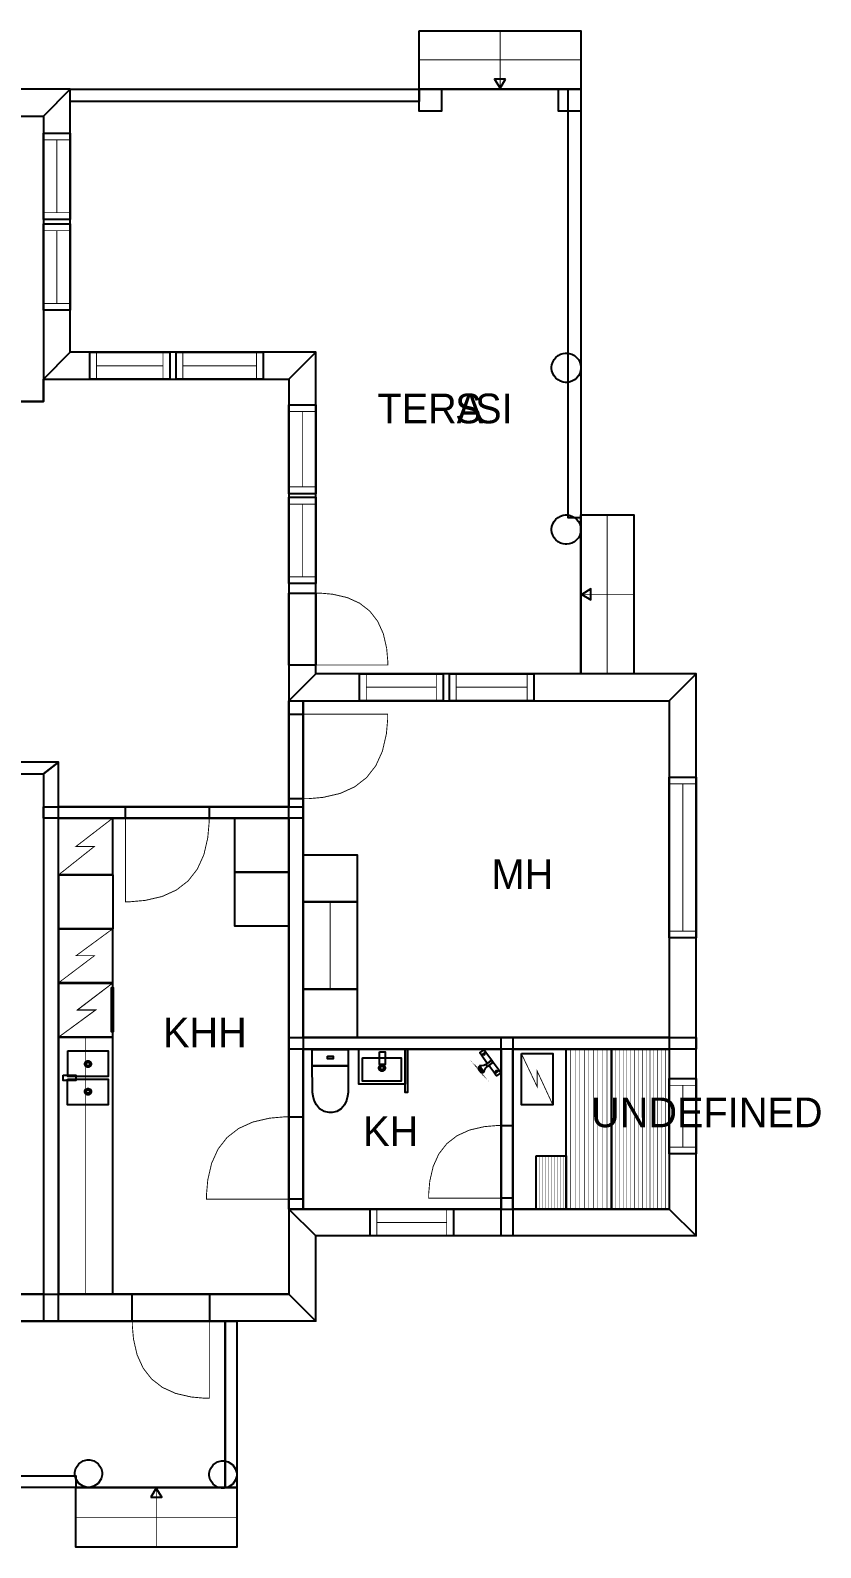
# Model space of a CAD drawing. Extents: x 1.1 to 34.5, y 0 to 17.6.
# Drawn here: x 13.43 to 22.58, y 0 to 17.58 of the extents above; entities that cross this region are included whole.
import ezdxf

# ---------------------------------------------------------------- set-up
doc = ezdxf.new("R2010")
doc.units = 0
doc.layers.get('0').update_dxf_attribs({"linetype": 'CONTINUOUS'})

msp = doc.modelspace()

# ---------------------------------------------------------------- linework, layer by layer
at = {"color": 0}
for points, const_width in [([(17.9335, 17.5715), (19.8053, 17.5715), (19.8053, 16.8969), (17.9335, 16.8969), (17.9335, 17.5715)], 0.01042), ([(3.80072, 16.5844), (13.5788, 16.5844), (13.8912, 16.8969), (3.54031, 16.8969), (3.80072, 16.5844)], 0.00208), ([(13.5788, 16.5844), (13.5788, 13.5355), (13.8912, 13.848), (13.8912, 16.8969), (13.5788, 16.5844)], 0.00208), ([(13.8912, 16.8969), (19.8053, 16.8969), (19.8053, 10.1243), (16.7351, 10.1243), (16.7351, 13.848), (13.8912, 13.848), (13.8912, 16.8969)], 0.00208), ([(13.8912, 16.8969), (17.9335, 16.8969), (17.9335, 16.7511), (13.8912, 16.7511), (13.8912, 16.8969)], 0.00208), ([(19.6594, 16.8969), (19.8053, 16.8969), (19.8053, 11.9297), (19.6594, 11.9297), (19.6594, 16.8969)], 0.00208), ([(13.5788, 16.3861), (13.8912, 16.3861), (13.8912, 15.3867), (13.5788, 15.3867), (13.5788, 16.3861)], 0.01042), ([(13.5788, 16.3861), (13.8912, 16.3861), (13.8912, 15.3867), (13.5788, 15.3867), (13.5788, 16.3861)], 0.01042), ([(13.5788, 15.334), (13.8912, 15.334), (13.8912, 14.3347), (13.5788, 14.3347), (13.5788, 15.334)], 0.01042), ([(13.5788, 15.334), (13.8912, 15.334), (13.8912, 14.3347), (13.5788, 14.3347), (13.5788, 15.334)], 0.01042), ([(13.5788, 13.5355), (16.4226, 13.5355), (16.7351, 13.848), (13.8912, 13.848), (13.5788, 13.5355)], 0.00208), ([(14.1175, 13.848), (15.0432, 13.848), (15.0432, 13.5355), (14.1175, 13.5355), (14.1175, 13.848)], 0.01042), ([(14.1175, 13.848), (15.0432, 13.848), (15.0432, 13.5355), (14.1175, 13.5355), (14.1175, 13.848)], 0.01042), ([(15.1168, 13.848), (16.1268, 13.848), (16.1268, 13.5355), (15.1168, 13.5355), (15.1168, 13.848)], 0.01042), ([(15.1168, 13.848), (16.1268, 13.848), (16.1268, 13.5355), (15.1168, 13.5355), (15.1168, 13.848)], 0.01042), ([(16.4226, 13.5355), (16.4226, 9.81179), (16.7351, 10.1243), (16.7351, 13.848), (16.4226, 13.5355)], 0.00208), ([(16.4226, 13.2407), (16.7351, 13.2407), (16.7351, 12.2097), (16.4226, 12.2097), (16.4226, 13.2407)], 0.01042), ([(16.4226, 13.2407), (16.7351, 13.2407), (16.7351, 12.2097), (16.4226, 12.2097), (16.4226, 13.2407)], 0.01042), ([(16.4226, 12.1676), (16.7351, 12.1676), (16.7351, 11.1682), (16.4226, 11.1682), (16.4226, 12.1676)], 0.01042), ([(16.4226, 12.1676), (16.7351, 12.1676), (16.7351, 11.1682), (16.4226, 11.1682), (16.4226, 12.1676)], 0.01042), ([(19.8053, 11.9635), (20.4174, 11.9635), (20.4174, 10.1243), (19.8053, 10.1243), (19.8053, 11.9635)], 0.01042), ([(16.4226, 11.0583), (16.7351, 11.0583), (16.7351, 10.2249), (16.4226, 10.2249), (16.4226, 11.0583)], 0.01042), ([(16.4226, 11.0583), (16.7351, 11.0583), (16.7351, 10.2249), (16.4226, 10.2249), (16.4226, 11.0583)], 0.01042), ([(16.7351, 11.0583), (16.7839, 11.0583), (16.9304, 11.0453), (17.0997, 11.0062), (17.2429, 10.9411), (17.3601, 10.8499), (17.4512, 10.7328), (17.5164, 10.5895), (17.5554, 10.4203), (17.5685, 10.2738), (17.5685, 10.2249), (16.7351, 10.2249), (16.7351, 11.0583)], 0.01042), ([(16.4226, 9.81179), (20.829, 9.81179), (21.1415, 10.1243), (16.7351, 10.1243), (16.4226, 9.81179)], 0.00208), ([(17.2418, 10.1243), (18.2097, 10.1243), (18.2097, 9.81179), (17.2418, 9.81179), (17.2418, 10.1243)], 0.01042), ([(17.2418, 10.1243), (18.2097, 10.1243), (18.2097, 9.81179), (17.2418, 9.81179), (17.2418, 10.1243)], 0.01042), ([(18.2833, 10.1243), (19.2617, 10.1243), (19.2617, 9.81179), (18.2833, 9.81179), (18.2833, 10.1243)], 0.01042), ([(18.2833, 10.1243), (19.2617, 10.1243), (19.2617, 9.81179), (18.2833, 9.81179), (18.2833, 10.1243)], 0.01042), ([(20.829, 9.81179), (20.829, 3.9241), (21.1415, 3.6116), (21.1415, 10.1243), (20.829, 9.81179)], 0.00208), ([(16.4226, 9.81179), (16.5893, 9.81179), (16.5893, 3.9241), (16.4226, 3.9241), (16.4226, 9.81179)], 0.00208), ([(16.4226, 9.65517), (16.5893, 9.65517), (16.5893, 8.67671), (16.4226, 8.67671), (16.4226, 9.65517)], 0.01042), ([(16.4226, 9.65517), (16.5893, 9.65517), (16.5893, 8.67671), (16.4226, 8.67671), (16.4226, 9.65517)], 0.01042), ([(16.5893, 8.67671), (16.6465, 8.67671), (16.8185, 8.692), (17.0174, 8.7379), (17.1854, 8.81429), (17.3231, 8.92133), (17.43, 9.05892), (17.5065, 9.22711), (17.5524, 9.42583), (17.5678, 9.59788), (17.5678, 9.65517), (16.5893, 9.65517), (16.5893, 8.67671)], 0.01042), ([(13.7559, 9.10097), (9.03136, 9.10097), (9.16678, 8.96556), (13.5788, 8.96556), (13.7559, 9.10097)], 0.00208), ([(13.5788, 8.96556), (13.5788, 2.62494), (13.7559, 2.62494), (13.7559, 9.10097), (13.5788, 8.96556)], 0.00208), ([(20.829, 8.92751), (21.1415, 8.92751), (21.1415, 7.06554), (20.829, 7.06554), (20.829, 8.92751)], 0.01042), ([(20.829, 8.92751), (21.1415, 8.92751), (21.1415, 7.06554), (20.829, 7.06554), (20.829, 8.92751)], 0.01042), ([(13.5788, 8.58306), (16.5893, 8.58306), (16.5893, 8.45117), (13.5788, 8.45117), (13.5788, 8.58306)], 0.00208), ([(13.7559, 8.45117), (13.7559, 7.79508), (14.3808, 7.79508), (14.3808, 8.45117), (13.7559, 8.45117)], 0.01093), ([(14.531, 8.58306), (15.4986, 8.58306), (15.4986, 8.45117), (14.531, 8.45117), (14.531, 8.58306)], 0.01042), ([(14.531, 8.58306), (15.4986, 8.58306), (15.4986, 8.45117), (14.531, 8.45117), (14.531, 8.58306)], 0.01042), ([(15.4986, 8.45117), (15.4986, 8.39447), (15.4835, 8.22439), (15.4382, 8.02783), (15.3625, 7.86149), (15.2567, 7.72542), (15.1206, 7.61957), (14.9543, 7.54394), (14.7576, 7.49858), (14.5876, 7.48346), (14.531, 7.48346), (14.531, 8.45117), (15.4986, 8.45117)], 0.01042), ([(15.7956, 8.45117), (15.7956, 7.82617), (16.4206, 7.82617), (16.4206, 8.45117), (15.7956, 8.45117)], 0.01042), ([(16.5893, 8.02772), (16.5893, 7.4841), (17.2143, 7.4841), (17.2143, 8.02772), (16.5893, 8.02772)], 0.01042), ([(13.7572, 7.79508), (13.7572, 7.17008), (14.3822, 7.17008), (14.3822, 7.79508), (13.7572, 7.79508)], 0.01042), ([(15.7956, 7.82617), (15.7956, 7.20117), (16.4206, 7.20117), (16.4206, 7.82617), (15.7956, 7.82617)], 0.01042), ([(16.5893, 7.48406), (16.5893, 6.47071), (17.2143, 6.47071), (17.2143, 7.48406), (16.5893, 7.48406)], 0.01042), ([(13.7563, 7.17008), (13.7563, 6.54508), (14.3814, 6.54508), (14.3814, 7.17008), (13.7563, 7.17008)], 0.01042), ([(13.7563, 6.53988), (13.7563, 5.91488), (14.3814, 5.91488), (14.3814, 6.53988), (13.7563, 6.53988)], 0.01042), ([(13.7563, 6.53988), (13.7563, 5.91488), (14.3814, 5.91488), (14.3814, 6.53988), (13.7563, 6.53988)], 0.01042), ([(14.3689, 6.4899), (14.3689, 5.97532), (14.3865, 5.97532), (14.3865, 6.4899), (14.3689, 6.4899)], 0.01042), ([(16.5893, 6.47071), (16.5893, 5.91228), (17.2143, 5.91228), (17.2143, 6.47071), (16.5893, 6.47071)], 0.01042), ([(13.7563, 5.91488), (13.7563, 2.93685), (14.3814, 2.93685), (14.3814, 5.91488), (13.7563, 5.91488)], 0.01042), ([(13.7563, 5.91488), (13.7563, 2.93685), (14.0689, 2.93685), (14.0689, 5.91488), (13.7563, 5.91488)], 0.01042), ([(16.4226, 5.91222), (21.1415, 5.91222), (21.1415, 5.77681), (16.4226, 5.77681), (16.4226, 5.91222)], 0.00208), ([(18.8829, 5.91222), (19.0183, 5.91222), (19.0183, 3.6116), (18.8829, 3.6116), (18.8829, 5.91222)], 0.00208), ([(13.861, 5.75683), (13.861, 5.45996), (14.3297, 5.45996), (14.3297, 5.75683), (13.861, 5.75683)], 0.01042), ([(14.0954, 5.63911), (14.1018, 5.63911), (14.1211, 5.62847), (14.1318, 5.6091), (14.1318, 5.60265), (14.1318, 5.59625), (14.1211, 5.57688), (14.1018, 5.56619), (14.0954, 5.56619), (14.0889, 5.56619), (14.0696, 5.57688), (14.0589, 5.59625), (14.0589, 5.60265), (14.0589, 5.6091), (14.0696, 5.62847), (14.0889, 5.63911), (14.0954, 5.63911)], 0.00833), ([(14.0954, 5.62349), (14.099, 5.62349), (14.1101, 5.6174), (14.1163, 5.60633), (14.1163, 5.60265), (14.1163, 5.59901), (14.1101, 5.58794), (14.099, 5.58182), (14.0954, 5.58182), (14.0917, 5.58182), (14.0806, 5.58794), (14.0746, 5.59901), (14.0746, 5.60265), (14.0746, 5.60633), (14.0806, 5.6174), (14.0917, 5.62349), (14.0954, 5.62349)], 0.00833), ([(16.694, 5.77165), (17.1106, 5.77165), (17.1106, 5.58436), (16.694, 5.58436), (16.694, 5.77165)], 0.01042), ([(16.8693, 5.69379), (16.9354, 5.69379), (16.9354, 5.66222), (16.8693, 5.66222), (16.8693, 5.69379)], 0.01042), ([(17.2321, 5.77686), (17.7699, 5.77686), (17.7699, 5.37017), (17.2321, 5.37017), (17.2321, 5.77686)], 0.01042), ([(17.2769, 5.67578), (17.725, 5.67578), (17.725, 5.40614), (17.2769, 5.40614), (17.2769, 5.67578)], 0.01042), ([(17.474, 5.743), (17.5365, 5.743), (17.5365, 5.59717), (17.474, 5.59717), (17.474, 5.743)], 0.01042), ([(17.7699, 5.77686), (17.7958, 5.77686), (17.7958, 5.27317), (17.7699, 5.27317), (17.7699, 5.77686)], 0.01042), ([(17.7699, 5.77686), (17.7958, 5.77686), (17.7958, 5.27317), (17.7699, 5.27317), (17.7699, 5.77686)], 0.01042), ([(18.6851, 5.76958), (18.7047, 5.74262), (18.6533, 5.70524), (18.6338, 5.73221), (18.6851, 5.76958)], 0.01042), ([(18.7047, 5.74262), (18.7733, 5.64822), (18.7219, 5.61089), (18.6533, 5.70524), (18.7047, 5.74262)], 0.01042), ([(18.6786, 5.72364), (18.6815, 5.72179), (18.6903, 5.71619), (18.6929, 5.71468), (18.6929, 5.71468), (18.6917, 5.71386), (18.6882, 5.71132), (18.6847, 5.70876), (18.6836, 5.7079), (18.6836, 5.7079), (18.6828, 5.71024), (18.6796, 5.72026), (18.6786, 5.72364)], 0.01042), ([(18.7733, 5.64822), (18.7899, 5.62549), (18.7225, 5.5765), (18.7211, 5.5784), (18.7074, 5.59733), (18.706, 5.59922), (18.7114, 5.60325), (18.7676, 5.6441), (18.7733, 5.64822)], 0.01042), ([(18.7899, 5.62549), (18.8585, 5.53108), (18.8071, 5.49371), (18.7385, 5.58811), (18.7899, 5.62549)], 0.01042), ([(19.1165, 5.7239), (19.1165, 5.12956), (19.4811, 5.12956), (19.4811, 5.7239), (19.1165, 5.7239)], 0.00991), ([(19.635, 5.77686), (19.635, 3.91683), (20.1606, 3.91683), (20.1606, 5.77686), (19.635, 5.77686)], 0.01042), ([(20.1614, 5.77686), (20.1614, 3.92111), (20.8283, 3.92111), (20.8283, 5.77686), (20.1614, 5.77686)], 0.01042), ([(13.8079, 5.47558), (13.8079, 5.41308), (13.9537, 5.41308), (13.9537, 5.47558), (13.8079, 5.47558)], 0.01042), ([(17.1106, 5.31603), (17.1106, 5.31603), (17.1107, 5.30431), (17.109, 5.27333), (17.1029, 5.22949), (17.0896, 5.17925), (17.066, 5.12907), (17.0296, 5.08524), (16.9774, 5.05425), (16.9243, 5.04249), (16.9067, 5.04249), (16.8883, 5.04249), (16.8335, 5.05425), (16.7793, 5.08524), (16.7415, 5.12907), (16.7171, 5.17925), (16.7032, 5.22949), (16.6967, 5.27333), (16.695, 5.30431), (16.6951, 5.31603), (16.6951, 5.31603), (16.694, 5.58436), (17.1106, 5.58436), (17.1106, 5.31603)], 0.01042), ([(17.5375, 5.5586), (17.5375, 5.55219), (17.5268, 5.53282), (17.5074, 5.52214), (17.501, 5.52214), (17.4946, 5.52214), (17.4751, 5.53282), (17.4646, 5.55219), (17.4646, 5.5586), (17.4646, 5.56506), (17.4751, 5.58442), (17.4946, 5.59506), (17.501, 5.59506), (17.5074, 5.59506), (17.5268, 5.58442), (17.5375, 5.56506), (17.5375, 5.5586)], 0.00833), ([(17.5218, 5.5586), (17.5218, 5.55496), (17.5157, 5.54389), (17.5046, 5.53776), (17.501, 5.53776), (17.4972, 5.53776), (17.4863, 5.54389), (17.4801, 5.55496), (17.4801, 5.5586), (17.4801, 5.56228), (17.4863, 5.57335), (17.4972, 5.57943), (17.501, 5.57943), (17.5046, 5.57943), (17.5157, 5.57335), (17.5218, 5.56228), (17.5218, 5.5586)], 0.00833), ([(18.8579, 5.5319), (18.8788, 5.50325), (18.8272, 5.46593), (18.8064, 5.49457), (18.8579, 5.5319)], 0.01042), ([(18.8317, 5.51297), (18.8308, 5.51633), (18.8282, 5.52636), (18.8276, 5.52924), (18.8276, 5.52924), (18.8264, 5.52843), (18.8229, 5.52588), (18.8194, 5.52339), (18.8183, 5.52251), (18.8183, 5.52251), (18.8201, 5.52106), (18.8288, 5.51497), (18.8317, 5.51297)], 0.01042), ([(13.86, 5.42871), (13.86, 5.13183), (14.3288, 5.13183), (14.3288, 5.42871), (13.86, 5.42871)], 0.01042), ([(14.0954, 5.3214), (14.1018, 5.3214), (14.1211, 5.31076), (14.1318, 5.29139), (14.1318, 5.28494), (14.1318, 5.27854), (14.1211, 5.25917), (14.1018, 5.24849), (14.0954, 5.24849), (14.0889, 5.24849), (14.0696, 5.25917), (14.0589, 5.27854), (14.0589, 5.28494), (14.0589, 5.29139), (14.0696, 5.31076), (14.0889, 5.3214), (14.0954, 5.3214)], 0.00833), ([(14.0954, 5.30578), (14.099, 5.30578), (14.1101, 5.29969), (14.1163, 5.28863), (14.1163, 5.28494), (14.1163, 5.28131), (14.1101, 5.27024), (14.099, 5.26411), (14.0954, 5.26411), (14.0917, 5.26411), (14.0806, 5.27024), (14.0746, 5.28131), (14.0746, 5.28494), (14.0746, 5.28863), (14.0806, 5.29969), (14.0917, 5.30578), (14.0954, 5.30578)], 0.00833), ([(20.829, 5.43506), (21.1415, 5.43506), (21.1415, 4.5619), (20.829, 4.5619), (20.829, 5.43506)], 0.01042), ([(20.829, 5.43506), (21.1415, 5.43506), (21.1415, 4.5619), (20.829, 4.5619), (20.829, 5.43506)], 0.01042), ([(16.4226, 4.99115), (16.3667, 4.99115), (16.1989, 4.97629), (16.0053, 4.93158), (15.8412, 4.85704), (15.7071, 4.75271), (15.6028, 4.61854), (15.5282, 4.45458), (15.4835, 4.26085), (15.4686, 4.09315), (15.4686, 4.03722), (16.4226, 4.03722), (16.4226, 4.99115)], 0.01042), ([(16.4226, 4.99115), (16.5893, 4.99115), (16.5893, 4.03711), (16.4226, 4.03711), (16.4226, 4.99115)], 0.01042), ([(16.4226, 4.99115), (16.5893, 4.99115), (16.5893, 4.03711), (16.4226, 4.03711), (16.4226, 4.99115)], 0.01042), ([(18.8829, 4.89106), (18.8336, 4.89106), (18.6858, 4.87793), (18.5151, 4.83854), (18.3707, 4.77289), (18.2525, 4.68093), (18.1604, 4.56272), (18.0949, 4.41824), (18.0554, 4.2475), (18.0424, 4.09972), (18.0424, 4.05046), (18.8829, 4.05046), (18.8829, 4.89106)], 0.01042), ([(18.8829, 4.89106), (19.0183, 4.89106), (19.0183, 4.05046), (18.8829, 4.05046), (18.8829, 4.89106)], 0.01042), ([(18.8829, 4.89106), (19.0183, 4.89106), (19.0183, 4.05046), (18.8829, 4.05046), (18.8829, 4.89106)], 0.01042), ([(19.2888, 4.54058), (19.2888, 3.92415), (19.6342, 3.92415), (19.6342, 4.54058), (19.2888, 4.54058)], 0.01042), ([(21.1415, 3.6116), (16.7351, 3.6116), (16.4226, 3.9241), (20.829, 3.9241), (21.1415, 3.6116)], 0.00208), ([(16.4226, 3.9241), (16.4226, 2.93744), (16.7351, 2.62494), (16.7351, 3.6116), (16.4226, 3.9241)], 0.00208), ([(17.3639, 3.9241), (18.329, 3.9241), (18.329, 3.6116), (17.3639, 3.6116), (17.3639, 3.9241)], 0.01042), ([(17.3639, 3.9241), (18.329, 3.9241), (18.329, 3.6116), (17.3639, 3.6116), (17.3639, 3.9241)], 0.01042), ([(16.7351, 2.62494), (3.54031, 2.62494), (3.80072, 2.93744), (16.4226, 2.93744), (16.7351, 2.62494)], 0.00208), ([(14.6093, 2.93744), (15.5019, 2.93744), (15.5019, 2.62494), (14.6093, 2.62494), (14.6093, 2.93744)], 0.01042), ([(14.6093, 2.93744), (15.5019, 2.93744), (15.5019, 2.62494), (14.6093, 2.62494), (14.6093, 2.93744)], 0.01042), ([(8.55707, 2.62494), (15.6835, 2.62494), (15.6835, 0.69933), (8.55707, 0.69933), (8.55707, 2.62494)], 0.00208), ([(14.6093, 2.62494), (14.6093, 2.57264), (14.6232, 2.41575), (14.665, 2.23443), (14.7347, 2.081), (14.8324, 1.95551), (14.9579, 1.85786), (15.1114, 1.78814), (15.2926, 1.74631), (15.4496, 1.73232), (15.5019, 1.73232), (15.5019, 2.62494), (14.6093, 2.62494)], 0.01042), ([(15.6835, 2.62494), (15.8189, 2.62494), (15.8189, 0.69933), (15.6835, 0.69933), (15.6835, 2.62494)], 0.00208), ([(10.3936, 0.83474), (13.9553, 0.83474), (13.9553, 0.69933), (10.3936, 0.69933), (10.3936, 0.83474)], 0.00208), ([(13.9553, 0.69933), (15.8189, 0.69933), (15.8189, 0.00678), (13.9553, 0.00678), (13.9553, 0.69933)], 0.01042)]:
    msp.add_lwpolyline(points, close=True, dxfattribs=dict(at, const_width=const_width))
for points, const_width in [([(19.8053, 17.5715), (17.9335, 17.5715)], 0.01042), ([(19.8053, 17.2342), (17.9335, 17.2342)], 0.01042), ([(19.8053, 16.8969), (17.9335, 16.8969)], 0.01042), ([(13.5788, 16.3079), (13.8912, 16.3079)], 0.01042), ([(13.735, 16.3079), (13.735, 15.4649)], 0.01042), ([(13.5788, 15.4649), (13.8912, 15.4649)], 0.01042), ([(13.5788, 15.256), (13.8912, 15.256)], 0.01042), ([(13.735, 15.256), (13.735, 14.4128)], 0.01042), ([(13.5788, 14.4128), (13.8912, 14.4128)], 0.01042), ([(14.1957, 13.5355), (14.1957, 13.848)], 0.01042), ([(14.9651, 13.5355), (14.9651, 13.848)], 0.01042), ([(15.195, 13.5355), (15.195, 13.848)], 0.01042), ([(16.0486, 13.5355), (16.0486, 13.848)], 0.01042), ([(14.1957, 13.6918), (14.9651, 13.6918)], 0.01042), ([(15.195, 13.6918), (16.0486, 13.6918)], 0.01042), ([(16.4226, 13.1625), (16.7351, 13.1625)], 0.01042), ([(16.5789, 13.1625), (16.5789, 12.2879)], 0.01042), ([(16.4226, 12.2879), (16.7351, 12.2879)], 0.01042), ([(16.4226, 12.0895), (16.7351, 12.0895)], 0.01042), ([(16.5789, 12.0895), (16.5789, 11.2464)], 0.01042), ([(19.8053, 11.9634), (19.8053, 10.1243)], 0.01042), ([(20.1113, 11.9634), (20.1113, 10.1243)], 0.01042), ([(20.4174, 11.9634), (20.4174, 10.1243)], 0.01042), ([(16.4226, 11.2464), (16.7351, 11.2464)], 0.01042), ([(17.32, 9.81179), (17.32, 10.1243)], 0.01042), ([(18.1315, 9.81179), (18.1315, 10.1243)], 0.01042), ([(18.3615, 9.81179), (18.3615, 10.1243)], 0.01042), ([(19.1835, 9.81179), (19.1835, 10.1243)], 0.01042), ([(17.32, 9.96804), (18.1315, 9.96804)], 0.01042), ([(18.3615, 9.96804), (19.1835, 9.96804)], 0.01042), ([(20.8292, 8.84944), (21.1417, 8.84944)], 0.01042), ([(20.9854, 8.84944), (20.9854, 7.14367)], 0.01042), ([(13.7559, 7.79508), (14.1704, 8.12424), (13.9579, 8.12424), (14.3808, 8.45008)], 0.01093), ([(13.7563, 6.54508), (14.1708, 6.85867), (13.9585, 6.85867), (14.3814, 7.16906)], 0.01042), ([(20.8292, 7.14367), (21.1417, 7.14367)], 0.01042), ([(13.7563, 5.91488), (14.1835, 6.22738), (13.9729, 6.22738), (14.3814, 6.53988)], 0.01042), ([(13.7616, 5.92008), (14.1868, 6.23258), (13.9737, 6.23258), (14.3856, 6.54508)], 0.01042), ([(14.3751, 5.94303), (14.3751, 6.51178)], 0.01042), ([(18.706, 5.59922), (18.7028, 5.59694), (18.6833, 5.58735), (18.6594, 5.58219), (18.654, 5.58208), (18.6521, 5.58203), (18.6343, 5.58171), (18.6329, 5.58094), (18.6303, 5.57969), (18.6193, 5.56663), (18.6188, 5.54557), (18.6212, 5.54031), (18.6218, 5.53911), (18.6297, 5.52686), (18.6303, 5.52621), (18.6296, 5.52707), (18.63, 5.52647), (18.6393, 5.51508), (18.6403, 5.51415), (18.6444, 5.51014), (18.6647, 5.50429), (18.6806, 5.51064), (18.6825, 5.51269), (18.6836, 5.51383), (18.6894, 5.53065), (18.6901, 5.53239), (18.6918, 5.53754), (18.7042, 5.55871), (18.7193, 5.57422), (18.7225, 5.5765)], 0.01042), ([(19.4811, 5.12956), (19.2989, 5.52279), (19.2989, 5.34153), (19.1165, 5.7239)], 0.00991), ([(18.6321, 5.58035), (18.6318, 5.57986), (18.631, 5.57525), (18.6306, 5.56429), (18.6335, 5.54964), (18.6392, 5.537), (18.6418, 5.53332), (18.6457, 5.52843), (18.6664, 5.51557), (18.681, 5.51221), (18.6817, 5.5121)], 0.01042), ([(20.8292, 5.35688), (21.1417, 5.35688)], 0.01042), ([(20.9854, 5.35688), (20.9854, 4.63997)], 0.01042), ([(20.8292, 4.63997), (21.1417, 4.63997)], 0.01042), ([(17.4419, 3.6116), (17.4419, 3.9241)], 0.01042), ([(18.251, 3.6116), (18.251, 3.9241)], 0.01042), ([(18.251, 3.76785), (17.4419, 3.76785)], 0.01042), ([(13.9554, 0.69927), (15.8189, 0.69927)], 0.01042), ([(13.9554, 0.35308), (15.8189, 0.35308)], 0.01042), ([(13.9554, 0.00684), (15.8189, 0.00684)], 0.01042)]:
    msp.add_lwpolyline(points, dxfattribs=dict(at, const_width=const_width))
at = {"color": 254, "const_width": 0.01042}
for points in [[(18.8693, 17.5715), (18.8693, 16.8969)], [(20.4174, 11.0439), (19.8053, 11.0439)], [(14.8872, 0.00678), (14.8872, 0.69933)]]:
    msp.add_lwpolyline(points, dxfattribs=at)
at = {"color": 7}
for points in [[(17.9335, 17.5715), (19.8053, 17.5715), (19.8053, 16.8969), (17.9335, 16.8969), (17.9335, 17.5715)], [(13.8912, 16.8969), (19.8053, 16.8969), (19.8053, 10.1243), (16.7351, 10.1243), (16.7351, 13.848), (13.8912, 13.848), (13.8912, 16.8969)], [(13.8912, 16.8969), (17.9335, 16.8969), (17.9335, 16.7511), (13.8912, 16.7511), (13.8912, 16.8969)], [(19.6594, 16.8969), (19.8053, 16.8969), (19.8053, 11.9297), (19.6594, 11.9297), (19.6594, 16.8969)], [(8.89908, 16.5844), (13.5788, 16.5844), (13.5788, 13.2769), (8.89908, 13.2769), (8.89908, 16.5844)], [(13.5788, 16.3861), (13.8912, 16.3861), (13.8912, 15.3867), (13.5788, 15.3867), (13.5788, 16.3861)], [(13.5788, 16.3861), (13.8912, 16.3861), (13.8912, 15.3867), (13.5788, 15.3867), (13.5788, 16.3861)], [(13.5788, 15.334), (13.8912, 15.334), (13.8912, 14.3347), (13.5788, 14.3347), (13.5788, 15.334)], [(13.5788, 15.334), (13.8912, 15.334), (13.8912, 14.3347), (13.5788, 14.3347), (13.5788, 15.334)], [(14.1175, 13.848), (15.0432, 13.848), (15.0432, 13.5355), (14.1175, 13.5355), (14.1175, 13.848)], [(14.1175, 13.848), (15.0432, 13.848), (15.0432, 13.5355), (14.1175, 13.5355), (14.1175, 13.848)], [(15.1168, 13.848), (16.1268, 13.848), (16.1268, 13.5355), (15.1168, 13.5355), (15.1168, 13.848)], [(15.1168, 13.848), (16.1268, 13.848), (16.1268, 13.5355), (15.1168, 13.5355), (15.1168, 13.848)], [(16.4226, 8.58306), (13.7559, 8.58306), (13.7559, 9.10097), (11.5264, 9.10097), (11.5264, 9.23639), (10.0651, 9.23639), (10.0651, 9.10097), (9.03136, 9.10097), (9.03136, 13.2769), (13.5788, 13.2769), (13.5788, 13.5355), (16.4226, 13.5355), (16.4226, 8.58306)], [(16.4226, 13.2407), (16.7351, 13.2407), (16.7351, 12.2097), (16.4226, 12.2097), (16.4226, 13.2407)], [(16.4226, 13.2407), (16.7351, 13.2407), (16.7351, 12.2097), (16.4226, 12.2097), (16.4226, 13.2407)], [(16.4226, 12.1676), (16.7351, 12.1676), (16.7351, 11.1682), (16.4226, 11.1682), (16.4226, 12.1676)], [(16.4226, 12.1676), (16.7351, 12.1676), (16.7351, 11.1682), (16.4226, 11.1682), (16.4226, 12.1676)], [(19.8053, 11.9635), (20.4174, 11.9635), (20.4174, 10.1243), (19.8053, 10.1243), (19.8053, 11.9635)], [(16.4226, 11.0583), (16.7351, 11.0583), (16.7351, 10.2249), (16.4226, 10.2249), (16.4226, 11.0583)], [(16.4226, 11.0583), (16.7351, 11.0583), (16.7351, 10.2249), (16.4226, 10.2249), (16.4226, 11.0583)], [(17.2418, 10.1243), (18.2097, 10.1243), (18.2097, 9.81179), (17.2418, 9.81179), (17.2418, 10.1243)], [(17.2418, 10.1243), (18.2097, 10.1243), (18.2097, 9.81179), (17.2418, 9.81179), (17.2418, 10.1243)], [(18.2833, 10.1243), (19.2617, 10.1243), (19.2617, 9.81179), (18.2833, 9.81179), (18.2833, 10.1243)], [(18.2833, 10.1243), (19.2617, 10.1243), (19.2617, 9.81179), (18.2833, 9.81179), (18.2833, 10.1243)], [(16.5893, 9.81179), (20.829, 9.81179), (20.829, 5.91222), (16.5893, 5.91222), (16.5893, 9.81179)], [(16.4226, 9.65517), (16.5893, 9.65517), (16.5893, 8.67671), (16.4226, 8.67671), (16.4226, 9.65517)], [(16.4226, 9.65517), (16.5893, 9.65517), (16.5893, 8.67671), (16.4226, 8.67671), (16.4226, 9.65517)], [(13.5788, 2.93744), (10.7943, 2.93744), (10.7943, 5.35775), (9.16678, 5.35775), (9.16678, 7.15044), (11.5264, 7.15044), (11.5264, 8.96556), (13.5788, 8.96556), (13.5788, 2.93744)], [(20.829, 8.92751), (21.1415, 8.92751), (21.1415, 7.06554), (20.829, 7.06554), (20.829, 8.92751)], [(20.829, 8.92751), (21.1415, 8.92751), (21.1415, 7.06554), (20.829, 7.06554), (20.829, 8.92751)], [(13.7559, 8.45117), (16.4226, 8.45117), (16.4226, 2.93744), (13.7559, 2.93744), (13.7559, 8.45117)], [(13.7559, 8.45117), (14.3808, 8.45117), (14.3808, 7.79508), (13.7559, 7.79508), (13.7559, 8.45117)], [(14.531, 8.58306), (15.4986, 8.58306), (15.4986, 8.45117), (14.531, 8.45117), (14.531, 8.58306)], [(14.531, 8.58306), (15.4986, 8.58306), (15.4986, 8.45117), (14.531, 8.45117), (14.531, 8.58306)], [(15.7956, 8.45117), (16.4206, 8.45117), (16.4206, 7.82617), (15.7956, 7.82617), (15.7956, 8.45117)], [(16.5893, 8.02772), (17.2143, 8.02772), (17.2143, 7.4841), (16.5893, 7.4841), (16.5893, 8.02772)], [(13.7572, 7.79508), (14.3822, 7.79508), (14.3822, 7.17008), (13.7572, 7.17008), (13.7572, 7.79508)], [(15.7956, 7.82617), (16.4206, 7.82617), (16.4206, 7.20117), (15.7956, 7.20117), (15.7956, 7.82617)], [(16.5893, 7.48406), (17.2143, 7.48406), (17.2143, 6.47071), (16.5893, 6.47071), (16.5893, 7.48406)], [(13.7563, 7.17008), (14.3814, 7.17008), (14.3814, 6.54508), (13.7563, 6.54508), (13.7563, 7.17008)], [(13.7563, 6.53988), (14.3814, 6.53988), (14.3814, 5.91488), (13.7563, 5.91488), (13.7563, 6.53988)], [(13.7563, 6.53988), (14.3814, 6.53988), (14.3814, 5.91488), (13.7563, 5.91488), (13.7563, 6.53988)], [(14.3689, 6.4899), (14.3865, 6.4899), (14.3865, 5.97532), (14.3689, 5.97532), (14.3689, 6.4899)], [(16.5893, 6.47071), (17.2143, 6.47071), (17.2143, 5.91228), (16.5893, 5.91228), (16.5893, 6.47071)], [(13.7563, 5.91488), (14.3814, 5.91488), (14.3814, 2.93685), (13.7563, 2.93685), (13.7563, 5.91488)], [(13.861, 5.75683), (14.3297, 5.75683), (14.3297, 5.45996), (13.861, 5.45996), (13.861, 5.75683)], [(14.0954, 5.63911), (14.1018, 5.63911), (14.1211, 5.62847), (14.1318, 5.6091), (14.1318, 5.60265), (14.1318, 5.59625), (14.1211, 5.57688), (14.1018, 5.56619), (14.0954, 5.56619), (14.0889, 5.56619), (14.0696, 5.57688), (14.0589, 5.59625), (14.0589, 5.60265), (14.0589, 5.6091), (14.0696, 5.62847), (14.0889, 5.63911), (14.0954, 5.63911)], [(16.5893, 5.77681), (18.8829, 5.77681), (18.8829, 3.9241), (16.5893, 3.9241), (16.5893, 5.77681)], [(16.694, 5.77165), (17.1106, 5.77165), (17.1106, 5.58436), (16.694, 5.58436), (16.694, 5.77165)], [(16.8693, 5.69379), (16.9354, 5.69379), (16.9354, 5.66222), (16.8693, 5.66222), (16.8693, 5.69379)], [(17.2321, 5.77686), (17.7699, 5.77686), (17.7699, 5.37017), (17.2321, 5.37017), (17.2321, 5.77686)], [(17.2769, 5.67578), (17.725, 5.67578), (17.725, 5.40614), (17.2769, 5.40614), (17.2769, 5.67578)], [(17.474, 5.743), (17.5365, 5.743), (17.5365, 5.59717), (17.474, 5.59717), (17.474, 5.743)], [(17.7699, 5.77686), (17.7958, 5.77686), (17.7958, 5.27317), (17.7699, 5.27317), (17.7699, 5.77686)], [(17.7699, 5.77686), (17.7958, 5.77686), (17.7958, 5.27317), (17.7699, 5.27317), (17.7699, 5.77686)], [(18.6851, 5.76958), (18.7047, 5.74262), (18.6533, 5.70524), (18.6338, 5.73221), (18.6851, 5.76958)], [(18.7047, 5.74262), (18.7733, 5.64822), (18.7219, 5.61089), (18.6533, 5.70524), (18.7047, 5.74262)], [(18.6786, 5.72364), (18.6815, 5.72179), (18.6903, 5.71619), (18.6929, 5.71468), (18.6929, 5.71468), (18.6917, 5.71386), (18.6882, 5.71132), (18.6847, 5.70876), (18.6836, 5.7079), (18.6836, 5.7079), (18.6828, 5.71024), (18.6796, 5.72026), (18.6786, 5.72364)], [(18.7733, 5.64822), (18.7899, 5.62549), (18.7225, 5.5765), (18.7211, 5.5784), (18.7074, 5.59733), (18.706, 5.59924), (18.7114, 5.60325), (18.7676, 5.6441), (18.7733, 5.64822)], [(18.7899, 5.62549), (18.8585, 5.53108), (18.8071, 5.49371), (18.7385, 5.58811), (18.7899, 5.62549)], [(19.0183, 5.77681), (20.829, 5.77681), (20.829, 3.9241), (19.0183, 3.9241), (19.0183, 5.77681)], [(19.1165, 5.7239), (19.4811, 5.7239), (19.4811, 5.12956), (19.1165, 5.12956), (19.1165, 5.7239)], [(19.635, 5.77686), (20.1606, 5.77686), (20.1606, 3.91683), (19.635, 3.91683), (19.635, 5.77686)], [(20.1614, 5.77686), (20.8283, 5.77686), (20.8283, 3.92111), (20.1614, 3.92111), (20.1614, 5.77686)], [(13.8079, 5.47558), (13.9537, 5.47558), (13.9537, 5.41308), (13.8079, 5.41308), (13.8079, 5.47558)], [(14.0954, 5.62349), (14.099, 5.62349), (14.1101, 5.6174), (14.1163, 5.60633), (14.1163, 5.60265), (14.1163, 5.59901), (14.1101, 5.58794), (14.099, 5.58182), (14.0954, 5.58182), (14.0917, 5.58182), (14.0806, 5.58794), (14.0746, 5.59901), (14.0746, 5.60265), (14.0746, 5.60633), (14.0806, 5.6174), (14.0917, 5.62349), (14.0954, 5.62349)], [(17.1106, 5.31603), (17.1106, 5.31603), (17.1107, 5.30431), (17.109, 5.27333), (17.1029, 5.22949), (17.0896, 5.17925), (17.066, 5.12907), (17.0296, 5.08524), (16.9774, 5.05425), (16.9243, 5.04249), (16.9067, 5.04249), (16.8883, 5.04249), (16.8335, 5.05425), (16.7793, 5.08524), (16.7415, 5.12907), (16.7171, 5.17925), (16.7032, 5.22949), (16.6967, 5.27333), (16.695, 5.30431), (16.6951, 5.31603), (16.6951, 5.31603), (16.694, 5.58436), (17.1106, 5.58436), (17.1106, 5.31603)], [(17.5375, 5.5586), (17.5375, 5.55219), (17.5268, 5.53282), (17.5074, 5.52214), (17.501, 5.52214), (17.4946, 5.52214), (17.4751, 5.53282), (17.4646, 5.55219), (17.4646, 5.5586), (17.4646, 5.56506), (17.4751, 5.58442), (17.4946, 5.59506), (17.501, 5.59506), (17.5074, 5.59506), (17.5268, 5.58442), (17.5375, 5.56506), (17.5375, 5.5586)], [(17.5218, 5.5586), (17.5218, 5.55496), (17.5157, 5.54389), (17.5046, 5.53776), (17.501, 5.53776), (17.4972, 5.53776), (17.4863, 5.54389), (17.4801, 5.55496), (17.4801, 5.5586), (17.4801, 5.56228), (17.4863, 5.57335), (17.4972, 5.57943), (17.501, 5.57943), (17.5046, 5.57943), (17.5157, 5.57335), (17.5218, 5.56228), (17.5218, 5.5586)], [(18.706, 5.59924), (18.7028, 5.59694), (18.6833, 5.58735), (18.6594, 5.58219), (18.654, 5.58208), (18.6521, 5.58203), (18.6343, 5.58171), (18.6329, 5.58094), (18.6303, 5.57969), (18.6193, 5.56663), (18.6188, 5.54557), (18.6212, 5.54031), (18.6218, 5.53911), (18.6297, 5.52686), (18.6303, 5.52621), (18.6296, 5.52707), (18.63, 5.52647), (18.6393, 5.51508), (18.6403, 5.51417), (18.6444, 5.51014), (18.6647, 5.50429), (18.6806, 5.51064), (18.6825, 5.51269), (18.6836, 5.51383), (18.6894, 5.53065), (18.6901, 5.53239), (18.6918, 5.53754), (18.7042, 5.55871), (18.7193, 5.57422), (18.7225, 5.5765)], [(18.6321, 5.58035), (18.6318, 5.57986), (18.631, 5.57525), (18.6306, 5.56429), (18.6335, 5.54964), (18.6392, 5.537), (18.6418, 5.53331), (18.6457, 5.52843), (18.6664, 5.51557), (18.681, 5.51221), (18.6817, 5.5121)], [(18.8579, 5.5319), (18.8788, 5.50325), (18.8272, 5.46593), (18.8064, 5.49457), (18.8579, 5.5319)], [(18.8317, 5.51297), (18.8308, 5.51633), (18.8282, 5.52636), (18.8276, 5.52924), (18.8276, 5.52924), (18.8264, 5.52843), (18.8229, 5.52588), (18.8194, 5.52339), (18.8183, 5.52251), (18.8183, 5.52251), (18.8201, 5.52106), (18.8288, 5.51497), (18.8317, 5.51297)], [(13.86, 5.42871), (14.3288, 5.42871), (14.3288, 5.13183), (13.86, 5.13183), (13.86, 5.42871)], [(14.0954, 5.3214), (14.1018, 5.3214), (14.1211, 5.31076), (14.1318, 5.29139), (14.1318, 5.28494), (14.1318, 5.27854), (14.1211, 5.25917), (14.1018, 5.24849), (14.0954, 5.24849), (14.0889, 5.24849), (14.0696, 5.25917), (14.0589, 5.27854), (14.0589, 5.28494), (14.0589, 5.29139), (14.0696, 5.31076), (14.0889, 5.3214), (14.0954, 5.3214)], [(14.0954, 5.30578), (14.099, 5.30578), (14.1101, 5.29969), (14.1163, 5.28863), (14.1163, 5.28494), (14.1163, 5.28131), (14.1101, 5.27024), (14.099, 5.26411), (14.0954, 5.26411), (14.0917, 5.26411), (14.0806, 5.27024), (14.0746, 5.28131), (14.0746, 5.28494), (14.0746, 5.28863), (14.0806, 5.29969), (14.0917, 5.30578), (14.0954, 5.30578)], [(20.829, 5.43506), (21.1415, 5.43506), (21.1415, 4.5619), (20.829, 4.5619), (20.829, 5.43506)], [(20.829, 5.43506), (21.1415, 5.43506), (21.1415, 4.5619), (20.829, 4.5619), (20.829, 5.43506)], [(16.4226, 4.99115), (16.5893, 4.99115), (16.5893, 4.03711), (16.4226, 4.03711), (16.4226, 4.99115)], [(16.4226, 4.99115), (16.5893, 4.99115), (16.5893, 4.03711), (16.4226, 4.03711), (16.4226, 4.99115)], [(18.8829, 4.89106), (19.0183, 4.89106), (19.0183, 4.05046), (18.8829, 4.05046), (18.8829, 4.89106)], [(18.8829, 4.89106), (19.0183, 4.89106), (19.0183, 4.05046), (18.8829, 4.05046), (18.8829, 4.89106)], [(19.2888, 4.54058), (19.6342, 4.54058), (19.6342, 3.92415), (19.2888, 3.92415), (19.2888, 4.54058)], [(17.3639, 3.9241), (18.329, 3.9241), (18.329, 3.6116), (17.3639, 3.6116), (17.3639, 3.9241)], [(17.3639, 3.9241), (18.329, 3.9241), (18.329, 3.6116), (17.3639, 3.6116), (17.3639, 3.9241)], [(14.6093, 2.93744), (15.5019, 2.93744), (15.5019, 2.62494), (14.6093, 2.62494), (14.6093, 2.93744)], [(14.6093, 2.93744), (15.5019, 2.93744), (15.5019, 2.62494), (14.6093, 2.62494), (14.6093, 2.93744)], [(8.55707, 2.62494), (15.6835, 2.62494), (15.6835, 0.69933), (8.55707, 0.69933), (8.55707, 2.62494)], [(15.6835, 2.62494), (15.8189, 2.62494), (15.8189, 0.69933), (15.6835, 0.69933), (15.6835, 2.62494)], [(10.3936, 0.83474), (13.9553, 0.83474), (13.9553, 0.69933), (10.3936, 0.69933), (10.3936, 0.83474)], [(13.9553, 0.69933), (15.8189, 0.69933), (15.8189, 0.00678), (13.9553, 0.00678), (13.9553, 0.69933)]]:
    msp.add_lwpolyline(points, close=True, dxfattribs=at)
at = {"color": 0}
for points in [[(3.80072, 16.5844), (13.5788, 16.5844), (13.8912, 16.8969), (3.54031, 16.8969), (3.80072, 16.5844)], [(13.5788, 16.5844), (13.5788, 13.5355), (13.8912, 13.848), (13.8912, 16.8969), (13.5788, 16.5844)], [(17.9335, 16.8969), (18.191, 16.8969), (18.191, 16.6403), (17.9335, 16.6403), (17.9335, 16.8969)], [(19.5479, 16.8969), (19.8053, 16.8969), (19.8053, 16.6403), (19.5479, 16.6403), (19.5479, 16.8969)], [(13.5788, 13.5355), (16.4226, 13.5355), (16.7351, 13.848), (13.8912, 13.848), (13.5788, 13.5355)], [(16.4226, 13.5355), (16.4226, 9.81179), (16.7351, 10.1243), (16.7351, 13.848), (16.4226, 13.5355)], [(19.8053, 13.6688), (19.8053, 13.6603), (19.8018, 13.6347), (19.7919, 13.6028), (19.7763, 13.5741), (19.7556, 13.5489), (19.7306, 13.5283), (19.7017, 13.5126), (19.6699, 13.5028), (19.6443, 13.4993), (19.6357, 13.4993), (19.6272, 13.4993), (19.6015, 13.5028), (19.5697, 13.5126), (19.541, 13.5283), (19.5158, 13.5489), (19.4951, 13.5741), (19.4796, 13.6028), (19.4697, 13.6347), (19.4662, 13.6603), (19.4662, 13.6688), (19.4662, 13.6774), (19.4697, 13.703), (19.4796, 13.7347), (19.4951, 13.7636), (19.5158, 13.7886), (19.541, 13.8093), (19.5697, 13.825), (19.6015, 13.8348), (19.6272, 13.8383), (19.6357, 13.8383), (19.6443, 13.8383), (19.6699, 13.8348), (19.7017, 13.825), (19.7306, 13.8093), (19.7556, 13.7886), (19.7763, 13.7636), (19.7919, 13.7347), (19.8018, 13.703), (19.8053, 13.6774), (19.8053, 13.6688)], [(19.8053, 11.7939), (19.8053, 11.7854), (19.8018, 11.7598), (19.7919, 11.728), (19.7763, 11.6992), (19.7556, 11.6742), (19.7306, 11.6534), (19.7017, 11.6378), (19.6699, 11.6279), (19.6443, 11.6245), (19.6357, 11.6245), (19.6272, 11.6245), (19.6015, 11.6279), (19.5697, 11.6378), (19.541, 11.6534), (19.5158, 11.6742), (19.4951, 11.6992), (19.4796, 11.728), (19.4697, 11.7598), (19.4662, 11.7854), (19.4662, 11.7939), (19.4662, 11.8025), (19.4697, 11.8281), (19.4796, 11.8599), (19.4951, 11.8887), (19.5158, 11.9138), (19.541, 11.9345), (19.5697, 11.9501), (19.6015, 11.96), (19.6272, 11.9634), (19.6357, 11.9634), (19.6443, 11.9634), (19.6699, 11.96), (19.7017, 11.9501), (19.7306, 11.9345), (19.7556, 11.9138), (19.7763, 11.8887), (19.7919, 11.8599), (19.8018, 11.8281), (19.8053, 11.8025), (19.8053, 11.7939)], [(16.4226, 9.81179), (20.829, 9.81179), (21.1415, 10.1243), (16.7351, 10.1243), (16.4226, 9.81179)], [(20.829, 9.81179), (20.829, 3.9241), (21.1415, 3.6116), (21.1415, 10.1243), (20.829, 9.81179)], [(16.4226, 9.81179), (16.5893, 9.81179), (16.5893, 3.9241), (16.4226, 3.9241), (16.4226, 9.81179)], [(13.7559, 9.10097), (9.03136, 9.10097), (9.16678, 8.96556), (13.5788, 8.96556), (13.7559, 9.10097)], [(13.5788, 8.96556), (13.5788, 2.62494), (13.7559, 2.62494), (13.7559, 9.10097), (13.5788, 8.96556)], [(13.5788, 8.58306), (16.5893, 8.58306), (16.5893, 8.45117), (13.5788, 8.45117), (13.5788, 8.58306)], [(16.4226, 5.91222), (21.1415, 5.91222), (21.1415, 5.77681), (16.4226, 5.77681), (16.4226, 5.91222)], [(18.8829, 5.91222), (19.0183, 5.91222), (19.0183, 3.6116), (18.8829, 3.6116), (18.8829, 5.91222)], [(21.1415, 3.6116), (16.7351, 3.6116), (16.4226, 3.9241), (20.829, 3.9241), (21.1415, 3.6116)], [(16.4226, 3.9241), (16.4226, 2.93744), (16.7351, 2.62494), (16.7351, 3.6116), (16.4226, 3.9241)], [(16.7351, 2.62494), (3.54031, 2.62494), (3.80072, 2.93744), (16.4226, 2.93744), (16.7351, 2.62494)], [(14.2619, 0.85921), (14.2619, 0.8437), (14.2493, 0.79698), (14.215, 0.74615), (14.1642, 0.71186), (14.1175, 0.69927), (14.1019, 0.69927), (14.0864, 0.69927), (14.0397, 0.71186), (13.9889, 0.74615), (13.9546, 0.79698), (13.9421, 0.8437), (13.9421, 0.85921), (13.9421, 0.87478), (13.9546, 0.9215), (13.9889, 0.97233), (14.0397, 1.00662), (14.0864, 1.01915), (14.1019, 1.01915), (14.1175, 1.01915), (14.1642, 1.00662), (14.215, 0.97233), (14.2493, 0.9215), (14.2619, 0.87478), (14.2619, 0.85921)], [(15.8189, 0.84869), (15.8189, 0.83317), (15.8064, 0.78646), (15.7721, 0.73562), (15.7213, 0.70134), (15.6746, 0.68875), (15.659, 0.68875), (15.6435, 0.68875), (15.5967, 0.70134), (15.546, 0.73562), (15.5117, 0.78646), (15.4992, 0.83317), (15.4992, 0.84869), (15.4992, 0.86426), (15.5117, 0.91097), (15.546, 0.96181), (15.5967, 0.99609), (15.6435, 1.00863), (15.659, 1.00863), (15.6746, 1.00863), (15.7213, 0.99609), (15.7721, 0.96181), (15.8064, 0.91097), (15.8189, 0.86426), (15.8189, 0.84869)]]:
    msp.add_lwpolyline(points, close=True, dxfattribs=at)
at = {"color": 254, "const_width": 0.01042}
for points in [[(18.9318, 17.0115), (18.8068, 17.0115), (18.8693, 16.9074), (18.9318, 17.0115)], [(19.9199, 10.9814), (19.9199, 11.1064), (19.8157, 11.0439), (19.9199, 10.9814)], [(14.8247, 0.58474), (14.9497, 0.58474), (14.8872, 0.68891), (14.8247, 0.58474)]]:
    msp.add_lwpolyline(points, close=True, dxfattribs=at)
at = {"color": 254}
for points in [[(18.9318, 17.0115), (18.8068, 17.0115), (18.8693, 16.9074), (18.9318, 17.0115)], [(19.9199, 10.9814), (19.9199, 11.1064), (19.8157, 11.0439), (19.9199, 10.9814)], [(14.8247, 0.58474), (14.9497, 0.58474), (14.8872, 0.68891), (14.8247, 0.58474)]]:
    msp.add_lwpolyline(points, close=True, dxfattribs=at)
at = {"color": 7, "const_width": 0.00208}
for points in [[(8.89908, 16.5844), (13.5788, 16.5844), (13.5788, 13.2769), (8.89908, 13.2769), (8.89908, 16.5844)], [(16.4226, 8.58306), (13.7559, 8.58306), (13.7559, 9.10097), (11.5264, 9.10097), (11.5264, 9.23639), (10.0651, 9.23639), (10.0651, 9.10097), (9.03136, 9.10097), (9.03136, 13.2769), (13.5788, 13.2769), (13.5788, 13.5355), (16.4226, 13.5355), (16.4226, 8.58306)], [(16.5893, 9.81179), (20.829, 9.81179), (20.829, 5.91222), (16.5893, 5.91222), (16.5893, 9.81179)], [(13.5788, 2.93744), (10.7943, 2.93744), (10.7943, 5.35775), (9.16678, 5.35775), (9.16678, 7.15044), (11.5264, 7.15044), (11.5264, 8.96556), (13.5788, 8.96556), (13.5788, 2.93744)], [(13.7559, 8.45117), (16.4226, 8.45117), (16.4226, 2.93744), (13.7559, 2.93744), (13.7559, 8.45117)], [(16.5893, 5.77681), (18.8829, 5.77681), (18.8829, 3.9241), (16.5893, 3.9241), (16.5893, 5.77681)], [(19.0183, 5.77681), (20.829, 5.77681), (20.829, 3.9241), (19.0183, 3.9241), (19.0183, 5.77681)]]:
    msp.add_lwpolyline(points, close=True, dxfattribs=at)
at = {"color": 253}
for points, const_width in [([(16.9018, 6.47071), (16.9018, 7.4841)], 0.01042), ([(19.6875, 5.77686), (19.6875, 3.91689)], 0.00521), ([(19.7401, 5.77686), (19.7401, 3.91689)], 0.00521), ([(19.7926, 5.77686), (19.7926, 3.91689)], 0.00521), ([(19.8453, 5.77686), (19.8453, 3.91689)], 0.00521), ([(19.8978, 5.77686), (19.8978, 3.91689)], 0.00521), ([(19.9504, 5.77686), (19.9504, 3.91689)], 0.00521), ([(20.0029, 5.77686), (20.0029, 3.91689)], 0.00521), ([(20.0554, 5.77686), (20.0554, 3.91689)], 0.00521), ([(20.1081, 5.77686), (20.1081, 3.91689)], 0.00521), ([(20.2058, 5.77686), (20.2058, 3.92106)], 0.00521), ([(20.2503, 5.77686), (20.2503, 3.92106)], 0.00521), ([(20.2947, 5.77686), (20.2947, 3.92106)], 0.00521), ([(20.3392, 5.77686), (20.3392, 3.92106)], 0.00521), ([(20.3838, 5.77686), (20.3838, 3.92106)], 0.00521), ([(20.4281, 5.77686), (20.4281, 3.92106)], 0.00521), ([(20.4726, 5.77686), (20.4726, 3.92106)], 0.00521), ([(20.5171, 5.77686), (20.5171, 3.92106)], 0.00521), ([(20.5615, 5.77686), (20.5615, 3.92106)], 0.00521), ([(20.606, 5.77686), (20.606, 3.92106)], 0.00521), ([(20.6504, 5.77686), (20.6504, 3.92106)], 0.00521), ([(20.6949, 5.77686), (20.6949, 3.92106)], 0.00521), ([(20.7393, 5.77686), (20.7393, 3.92106)], 0.00521), ([(20.7838, 5.77686), (20.7838, 3.92106)], 0.00521), ([(19.3233, 4.54058), (19.3233, 3.9241)], 0.00521), ([(19.3578, 4.54058), (19.3578, 3.9241)], 0.00521), ([(19.3924, 4.54058), (19.3924, 3.9241)], 0.00521), ([(19.4269, 4.54058), (19.4269, 3.9241)], 0.00521), ([(19.4615, 4.54058), (19.4615, 3.9241)], 0.00521), ([(19.496, 4.54058), (19.496, 3.9241)], 0.00521), ([(19.5306, 4.54058), (19.5306, 3.9241)], 0.00521), ([(19.5651, 4.54058), (19.5651, 3.9241)], 0.00521), ([(19.5997, 4.54058), (19.5997, 3.9241)], 0.00521)]:
    msp.add_lwpolyline(points, dxfattribs=dict(at, const_width=const_width))

# ---------------------------------------------------------------- texts
at = {"color": 0}
for s, p in [('TERA', (17.4481, 13.0252)), ('S', (18.3494, 13.0252)), ('SI', (18.5807, 13.0252)), ('MH', (18.7708, 7.63022)), ('KHH', (14.9644, 5.79826)), ('UNDEFINED', (19.9238, 4.87144)), ('KH', (17.2839, 4.65435))]:
    msp.add_text(s, height=0.34375, dxfattribs=at).set_placement(p)

doc.saveas('drawing.dxf')
